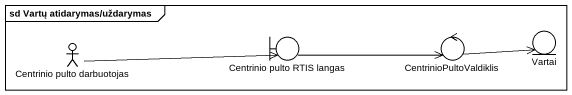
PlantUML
@startuml
mainframe sd Vartų atidarymas/uždarymas
actor "Centrinio pulto darbuotojas" as Centrinio_pulto_darbuotojas
boundary "Centrinio pulto RTIS langas" as Centrinio_pulto_RTIS_langas
control CentrinioPultoValdiklis
entity Vartai
Centrinio_pulto_darbuotojas -right-> Centrinio_pulto_RTIS_langas
Centrinio_pulto_RTIS_langas -right-> CentrinioPultoValdiklis
CentrinioPultoValdiklis -right-> Vartai
@enduml
